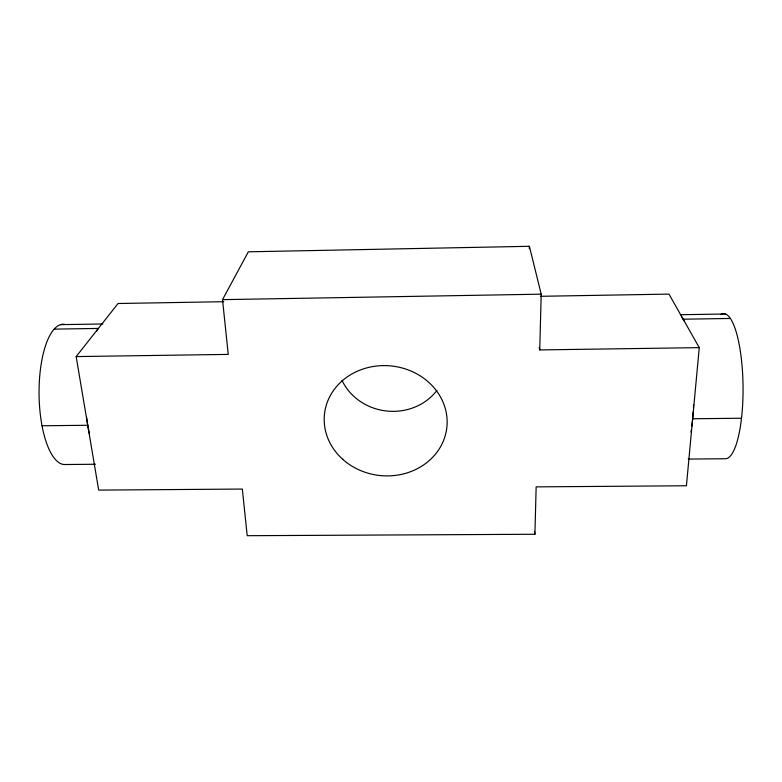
<?xml version="1.0" encoding="UTF-8"?>
<svg xmlns="http://www.w3.org/2000/svg" width="782" height="782" viewBox="0 0 782 782"><rect width="100%" height="100%" fill="white"/><g stroke="black" fill="none" stroke-linecap="round" stroke-linejoin="round"><path stroke-width="1.17" d="M529.316 248.696L529.375 246.301L248.344 251.814L222.518 299.643L228.246 354.393L76.157 356.582L98.679 490.109L242.332 489.053L247.21 535.699L534.908 534.262L536.149 486.873L686.42 485.759L699.264 347.638L668.981 294.11L540.44 296.3M699.264 347.638L539.736 349.925L541.203 294.169L529.375 246.301M76.157 356.582L118.053 303.504L223.74 301.705M222.518 299.643L541.203 294.169M60.517 324.647L102.833 323.973M680.36 314.726L725.51 314.002M54.134 329.134L98.376 328.43A70.321 22.17 89.3 0 0 96.587 331.001M683.175 319.203L730.359 318.46M42.032 425.77L87.74 425.271M692.647 418.761L741.512 418.233M95.463 464.254L64.183 464.528A70.165 24.926 89.3 0 1 39.051 391.274A70.165 24.926 89.3 0 1 64.877 324.383M688.228 459.073L725.872 458.741A72.57 18.543 89.3 0 0 742.88 379.309A72.57 18.543 89.3 0 0 720.681 314.589M539.228 347.55L539.736 349.925M534.556 531.848L534.908 534.262M681.581 316.818A72.403 15.415 89.3 0 1 684.045 320.864M693.595 404.558A72.403 15.415 89.3 0 1 693.419 408.224M693.204 411.831A72.403 15.415 89.3 0 1 691.835 426.239M691.356 429.787A72.403 15.415 89.3 0 1 691.005 432.055M89.392 433.658A70.321 22.17 89.3 0 1 86.606 417.412M436.913 390.433A54.584 50.126 6.1 0 1 386.709 411.019A54.584 50.126 6.1 0 1 341.988 380.287M342.712 459.288A61.543 55.072 6.1 0 0 445.232 435.652A61.543 55.072 6.1 0 0 369.055 367.315A61.543 55.072 6.1 0 0 342.712 459.288"/></g></svg>
